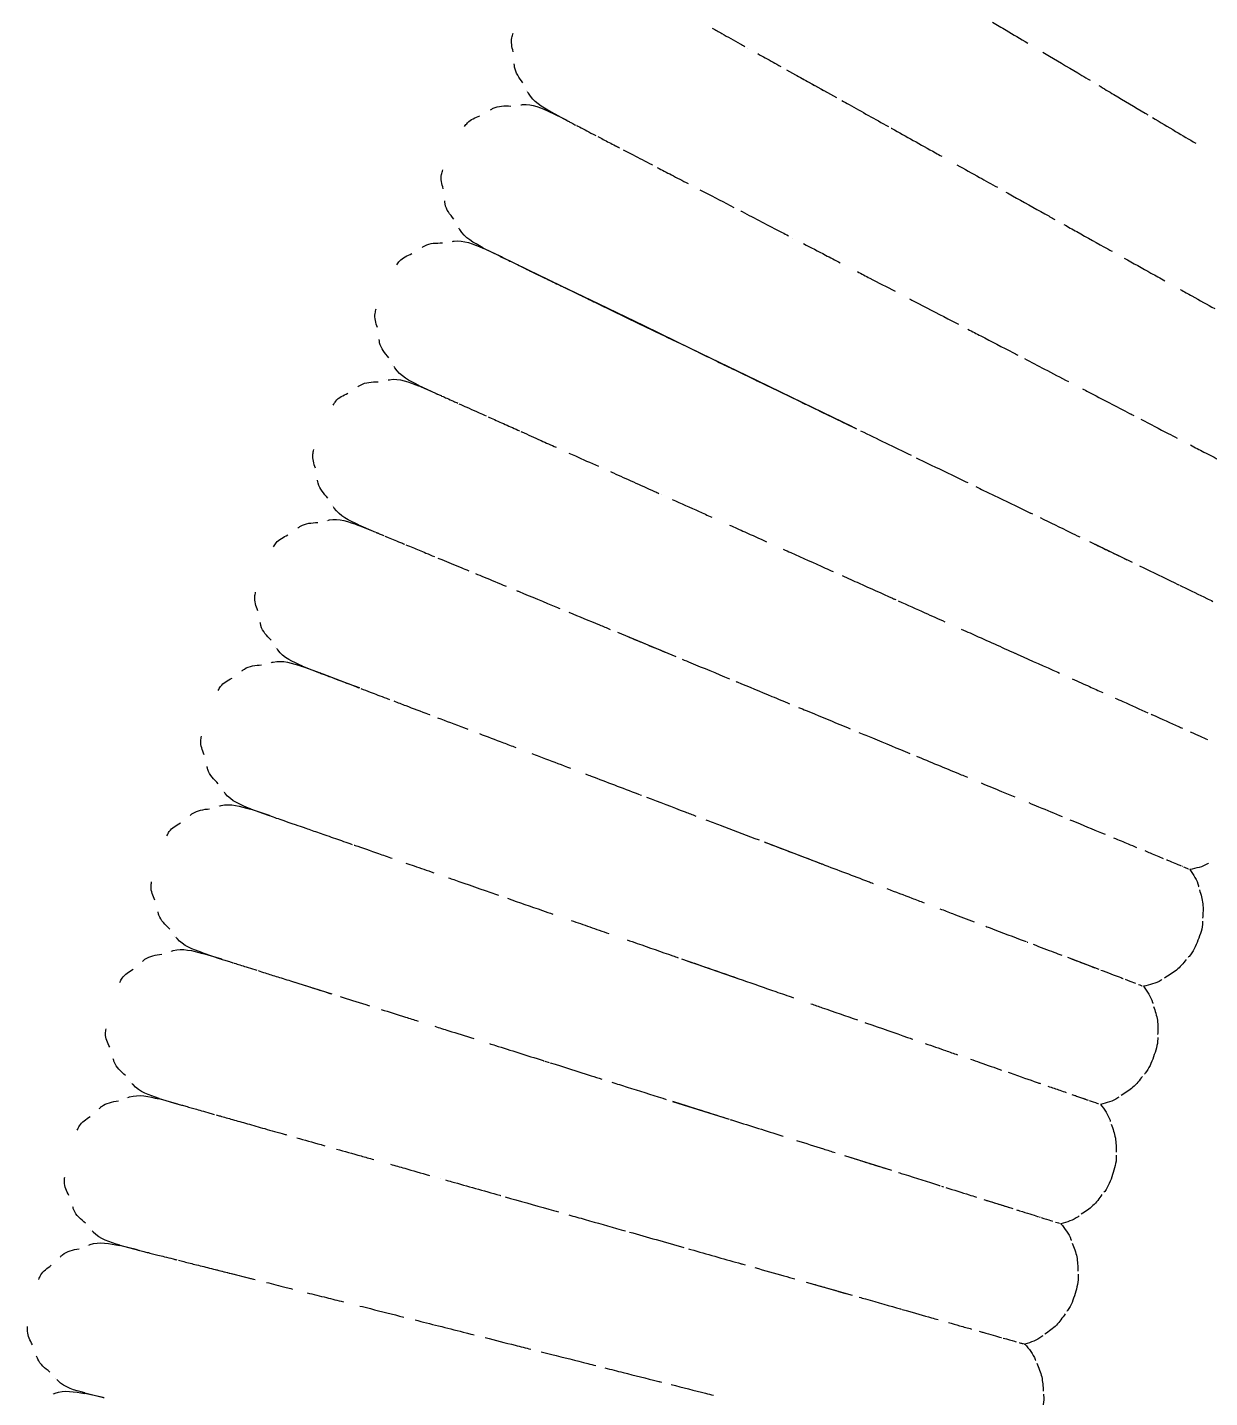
# Model space of a CAD drawing. Extents: x -360 to 379, y -342 to 365.
# Drawn here: x -51.2 to -37.14, y -122.7 to -106.4 of the extents above; entities that cross this region are included whole.
import ezdxf

# ---------------------------------------------------------------- set-up
doc = ezdxf.new("R2010")
doc.units = 0
doc.layers.get('0').update_dxf_attribs({"linetype": 'CONTINUOUS'})

msp = doc.modelspace()

# ---------------------------------------------------------------- linework, layer by layer
at = {"color": 7, "linetype": 'CONTINUOUS'}
for p, q in [((-42.631, -106.648), (-42.631, -106.649)), ((-42.17, -106.906), (-41.578, -107.236)), ((-45.262, -107.156), (-45.262, -107.156)), ((-44.781, -107.51), (-44.973, -107.414)), ((-44.97, -107.408), (-44.777, -107.512)), ((-44.832, -107.484), (-44.832, -107.484)), ((-44.831, -107.483), (-44.831, -107.483)), ((-42.097, -108.907), (-42.097, -108.907)), ((-45.585, -109.12), (-45.784, -109.028)), ((-45.781, -109.022), (-45.585, -109.12)), ((-45.781, -109.022), (-45.781, -109.022)), ((-46.851, -110.425), (-46.851, -110.425)), ((-46.926, -110.592), (-46.926, -110.592)), ((-46.349, -110.751), (-46.547, -110.665)), ((-46.544, -110.659), (-46.345, -110.753)), ((-46.402, -110.728), (-46.402, -110.728)), ((-46.401, -110.726), (-46.401, -110.726)), ((-38.075, -111.001), (-38.043, -111.017)), ((-47.573, -112.093), (-47.573, -112.093)), ((-43.653, -111.96), (-43.653, -111.96)), ((-47.643, -112.262), (-47.643, -112.262)), ((-39.294, -112.166), (-39.247, -112.189)), ((-47.063, -112.404), (-47.262, -112.324)), ((-47.26, -112.318), (-47.057, -112.405)), ((-47.116, -112.382), (-47.116, -112.382)), ((-47.115, -112.381), (-47.115, -112.381)), ((-38.568, -112.517), (-38.061, -112.763)), ((-37.5, -113.035), (-37.468, -113.05)), ((-40.895, -113.198), (-40.873, -113.208)), ((-44.183, -113.596), (-43.487, -113.885)), ((-48.247, -113.781), (-48.247, -113.781)), ((-39.48, -113.833), (-39.444, -113.849)), ((-48.312, -113.952), (-48.312, -113.952)), ((-47.723, -114.078), (-47.929, -114.003)), ((-47.927, -113.997), (-47.723, -114.078)), ((-46.404, -114.58), (-46.404, -114.58)), ((-48.871, -115.488), (-48.871, -115.488)), ((-43.91, -115.529), (-43.897, -115.534)), ((-48.931, -115.661), (-48.931, -115.661)), ((-48.321, -115.775), (-48.547, -115.701)), ((-48.545, -115.695), (-48.337, -115.77)), ((-48.397, -115.749), (-48.397, -115.749)), ((-48.397, -115.75), (-48.397, -115.75)), ((-42.439, -116.089), (-41.763, -116.346)), ((-49.445, -117.212), (-49.445, -117.212)), ((-39.308, -117.28), (-39.3, -117.283)), ((-49.5, -117.387), (-49.5, -117.387)), ((-48.888, -117.484), (-49.115, -117.416)), ((-49.113, -117.409), (-48.904, -117.479)), ((-43.42, -117.479), (-42.728, -117.72)), ((-38.832, -117.461), (-38.459, -117.603)), ((-48.057, -117.746), (-47.578, -117.897)), ((-37.928, -117.805), (-37.926, -117.806)), ((-45.044, -118.696), (-44.992, -118.712)), ((-49.969, -118.953), (-49.969, -118.953)), ((-38.778, -119.093), (-38.584, -119.16)), ((-50.019, -119.129), (-50.019, -119.129)), ((-49.408, -119.207), (-49.633, -119.146)), ((-49.632, -119.14), (-49.42, -119.203)), ((-49.481, -119.187), (-49.481, -119.187)), ((-49.48, -119.185), (-49.48, -119.185)), ((-43.526, -119.175), (-42.853, -119.387)), ((-48.107, -119.576), (-48.107, -119.576)), ((-41.482, -119.819), (-40.924, -119.995)), ((-46.285, -120.092), (-46.285, -120.092)), ((-40.33, -120.182), (-40.306, -120.19)), ((-39.826, -120.341), (-39.481, -120.45)), ((-39.167, -120.549), (-39.154, -120.553)), ((-50.442, -120.708), (-50.442, -120.708)), ((-44.137, -120.702), (-44.086, -120.716)), ((-50.487, -120.885), (-50.487, -120.885)), ((-49.887, -120.942), (-50.101, -120.891)), ((-50.099, -120.885), (-49.879, -120.944)), ((-48.98, -121.171), (-48.488, -121.295)), ((-42.717, -121.104), (-42.664, -121.119)), ((-41.937, -121.326), (-41.39, -121.481)), ((-40.797, -121.649), (-40.764, -121.658)), ((-45.937, -121.939), (-45.886, -121.952)), ((-50.864, -122.475), (-50.864, -122.475)), ((-43.685, -122.507), (-43.656, -122.515)), ((-50.903, -122.654), (-50.903, -122.654)), ((-50.297, -122.695), (-50.517, -122.649)), ((-50.516, -122.643), (-50.294, -122.695))]:
    msp.add_line(p, q, dxfattribs=at)
at = {"color": 7, "linetype": 'CONTINUOUS', "flags": 128}
for points in [[(-41.385, -111.154), (-41.977, -110.867), (-42.648, -110.542), (-43.288, -110.233), (-43.866, -109.953), (-44.399, -109.695), (-44.855, -109.474), (-45.246, -109.285), (-45.548, -109.138), (-45.562, -109.131), (-45.57, -109.128), (-45.573, -109.126), (-45.575, -109.125), (-45.576, -109.125), (-45.578, -109.124), (-45.58, -109.123), (-45.575, -109.125), (-45.445, -109.188), (-45.184, -109.315), (-44.834, -109.484), (-44.404, -109.692), (-43.93, -109.922), (-43.357, -110.199), (-42.705, -110.515), (-42.026, -110.843), (-41.339, -111.176)], [(-47.25, -114.258), (-47.37, -114.212), (-47.68, -114.094), (-47.693, -114.089), (-47.703, -114.086), (-47.709, -114.084), (-47.711, -114.083), (-47.713, -114.082), (-47.714, -114.081), (-47.716, -114.081), (-47.718, -114.08), (-47.709, -114.083), (-47.543, -114.146), (-47.25, -114.258), (-47.249, -114.258)], [(-37.467, -116.378), (-37.466, -116.379), (-37.464, -116.379)], [(-37.381, -116.414), (-37.379, -116.414), (-37.379, -116.415)], [(-38.186, -117.707), (-38.171, -117.713), (-38.167, -117.715)], [(-38.912, -120.629), (-38.91, -120.63), (-38.908, -120.631)], [(-39.347, -122.06), (-39.341, -122.062), (-39.339, -122.062)]]:
    msp.add_lwpolyline(points, dxfattribs=at)
at = {"color": 7, "linetype": 'CONTINUOUS'}
for points, knots in [([(-43.054, -106.412), (-43.016, -106.433), (-42.912, -106.492), (-42.783, -106.563), (-42.685, -106.618), (-42.667, -106.628)], [0, 0, 0, 0, 0.315709, 0.873246, 1, 1, 1, 1]), ([(-39.722, -106.339), (-39.668, -106.371), (-39.531, -106.453), (-39.389, -106.537), (-39.303, -106.589)], [0, 0, 0, 0, 0.391623, 1, 1, 1, 1]), ([(-45.422, -106.692), (-45.436, -106.635), (-45.454, -106.559), (-45.428, -106.488), (-45.421, -106.469)], [0, 0, 0, 0, 0.747575, 1, 1, 1, 1]), ([(-42.513, -106.714), (-42.454, -106.747), (-42.368, -106.795), (-42.271, -106.849), (-42.24, -106.866)], [0, 0, 0, 0, 0.688191, 1, 1, 1, 1]), ([(-39.122, -106.697), (-39.096, -106.712), (-38.943, -106.803), (-38.755, -106.916), (-38.594, -107.012), (-38.562, -107.031)], [0, 0, 0, 0, 0.138728, 0.82476, 1, 1, 1, 1]), ([(-45.306, -107.06), (-45.35, -107.001), (-45.402, -106.932), (-45.408, -106.849), (-45.409, -106.836)], [0, 0, 0, 0, 0.847683, 1, 1, 1, 1]), ([(-42.071, -106.961), (-42.014, -106.993), (-41.892, -107.061), (-41.756, -107.137), (-41.683, -107.177)], [0, 0, 0, 0, 0.464674, 1, 1, 1, 1]), ([(-44.97, -107.408), (-45.077, -107.347), (-45.19, -107.283), (-45.247, -107.173), (-45.25, -107.167)], [0, 0, 0, 0, 0.94853, 1, 1, 1, 1]), ([(-38.457, -107.093), (-38.398, -107.129), (-38.214, -107.239), (-38.019, -107.355), (-37.886, -107.435), (-37.875, -107.441)], [0, 0, 0, 0, 0.3030074, 0.9437314, 1, 1, 1, 1]), ([(-45.693, -107.382), (-45.682, -107.376), (-45.611, -107.332), (-45.524, -107.335), (-45.451, -107.337)], [0, 0, 0, 0, 0.152317, 1, 1, 1, 1]), ([(-45.33, -107.323), (-45.324, -107.322), (-45.201, -107.305), (-45.084, -107.361), (-44.973, -107.414)], [0, 0, 0, 0, 0.051116, 1, 1, 1, 1]), ([(-41.515, -107.271), (-41.486, -107.287), (-41.31, -107.386), (-41.119, -107.492), (-40.959, -107.581)], [0, 0, 0, 0, 0.164164, 1, 1, 1, 1]), ([(-46, -107.582), (-45.989, -107.566), (-45.945, -107.504), (-45.873, -107.475), (-45.818, -107.453)], [0, 0, 0, 0, 0.252425, 1, 1, 1, 1]), ([(-44.771, -107.515), (-44.772, -107.515), (-44.772, -107.514), (-44.77, -107.516), (-44.758, -107.522), (-44.727, -107.538), (-44.691, -107.557), (-44.674, -107.565)], [0, 0, 0, 0, 0.0252459, 0.0711677, 0.1559425, 0.617682, 1, 1, 1, 1]), ([(-37.821, -107.473), (-37.728, -107.529), (-37.553, -107.633), (-37.385, -107.733), (-37.306, -107.78)], [0, 0, 0, 0, 0.5308249, 1, 1, 1, 1]), ([(-44.664, -107.571), (-44.66, -107.573), (-44.634, -107.587), (-44.569, -107.62), (-44.497, -107.658), (-44.45, -107.682), (-44.439, -107.688)], [0, 0, 0, 0, 0.054561, 0.474445, 0.879672, 1, 1, 1, 1]), ([(-44.415, -107.701), (-44.394, -107.711), (-44.329, -107.745), (-44.244, -107.79), (-44.173, -107.826), (-44.157, -107.834)], [0, 0, 0, 0, 0.269988, 0.841958, 1, 1, 1, 1]), ([(-40.925, -107.6), (-40.924, -107.601), (-40.755, -107.695), (-40.553, -107.808), (-40.35, -107.921), (-40.326, -107.935)], [0, 0, 0, 0, 0.009477, 0.878266, 1, 1, 1, 1]), ([(-44.113, -107.858), (-44.082, -107.873), (-43.986, -107.923), (-43.869, -107.984), (-43.776, -108.033), (-43.764, -108.039)], [0, 0, 0, 0, 0.285263, 0.904897, 1, 1, 1, 1]), ([(-40.145, -108.036), (-40.055, -108.086), (-39.896, -108.175), (-39.735, -108.265), (-39.664, -108.304)], [0, 0, 0, 0, 0.560725, 1, 1, 1, 1]), ([(-46.254, -108.32), (-46.269, -108.264), (-46.289, -108.188), (-46.265, -108.116), (-46.259, -108.097)], [0, 0, 0, 0, 0.7475749, 1, 1, 1, 1]), ([(-43.708, -108.069), (-43.653, -108.097), (-43.539, -108.156), (-43.408, -108.224), (-43.341, -108.259)], [0, 0, 0, 0, 0.484639, 1, 1, 1, 1]), ([(-43.201, -108.332), (-43.181, -108.343), (-43.057, -108.407), (-42.916, -108.481), (-42.798, -108.542)], [0, 0, 0, 0, 0.162121, 1, 1, 1, 1]), ([(-39.563, -108.36), (-39.537, -108.375), (-39.382, -108.461), (-39.187, -108.571), (-39.019, -108.664), (-38.98, -108.686)], [0, 0, 0, 0, 0.134103, 0.794809, 1, 1, 1, 1]), ([(-46.127, -108.684), (-46.173, -108.627), (-46.227, -108.559), (-46.235, -108.476), (-46.236, -108.463)], [0, 0, 0, 0, 0.847683, 1, 1, 1, 1]), ([(-42.714, -108.586), (-42.71, -108.588), (-42.557, -108.668), (-42.366, -108.767), (-42.174, -108.867), (-42.149, -108.88)], [0, 0, 0, 0, 0.027152, 0.874611, 1, 1, 1, 1]), ([(-45.781, -109.022), (-45.89, -108.964), (-46.004, -108.903), (-46.064, -108.795), (-46.067, -108.79)], [0, 0, 0, 0, 0.948884, 1, 1, 1, 1]), ([(-38.874, -108.745), (-38.823, -108.774), (-38.646, -108.872), (-38.454, -108.98), (-38.317, -109.056), (-38.3, -109.065)], [0, 0, 0, 0, 0.265327, 0.909374, 1, 1, 1, 1]), ([(-46.504, -109.018), (-46.494, -109.011), (-46.423, -108.965), (-46.337, -108.966), (-46.263, -108.966)], [0, 0, 0, 0, 0.152317, 1, 1, 1, 1]), ([(-46.143, -108.947), (-46.137, -108.946), (-46.015, -108.926), (-45.896, -108.978), (-45.784, -109.028)], [0, 0, 0, 0, 0.051116, 1, 1, 1, 1]), ([(-41.97, -108.973), (-41.884, -109.018), (-41.742, -109.092), (-41.592, -109.17), (-41.533, -109.2)], [0, 0, 0, 0, 0.609706, 1, 1, 1, 1]), ([(-46.806, -109.226), (-46.795, -109.21), (-46.753, -109.147), (-46.681, -109.116), (-46.627, -109.092)], [0, 0, 0, 0, 0.252425, 1, 1, 1, 1]), ([(-45.579, -109.123), (-45.579, -109.123), (-45.578, -109.124), (-45.565, -109.13), (-45.527, -109.148), (-45.484, -109.169), (-45.452, -109.185), (-45.448, -109.187)], [0, 0, 0, 0, 0.034599, 0.104905, 0.488321, 0.937269, 1, 1, 1, 1]), ([(-38.157, -109.145), (-38.049, -109.205), (-37.883, -109.298), (-37.727, -109.385), (-37.672, -109.416)], [0, 0, 0, 0, 0.6488588, 1, 1, 1, 1]), ([(-45.437, -109.192), (-45.416, -109.202), (-45.367, -109.226), (-45.286, -109.265), (-45.221, -109.297), (-45.194, -109.31)], [0, 0, 0, 0, 0.30762, 0.708951, 1, 1, 1, 1]), ([(-45.175, -109.319), (-45.168, -109.323), (-45.116, -109.348), (-45.008, -109.4), (-44.899, -109.453), (-44.846, -109.478)], [0, 0, 0, 0, 0.078544, 0.556167, 1, 1, 1, 1]), ([(-41.328, -109.307), (-41.279, -109.333), (-41.132, -109.409), (-40.981, -109.488), (-40.88, -109.54)], [0, 0, 0, 0, 0.333846, 1, 1, 1, 1]), ([(-44.828, -109.487), (-44.825, -109.489), (-44.753, -109.523), (-44.627, -109.584), (-44.494, -109.649), (-44.444, -109.673)], [0, 0, 0, 0, 0.033644, 0.633346, 1, 1, 1, 1]), ([(-40.71, -109.629), (-40.69, -109.64), (-40.539, -109.718), (-40.342, -109.82), (-40.168, -109.911), (-40.125, -109.933)], [0, 0, 0, 0, 0.10442, 0.781492, 1, 1, 1, 1]), ([(-37.489, -109.518), (-37.443, -109.544), (-37.3, -109.624), (-37.168, -109.697), (-37.08, -109.747)], [0, 0, 0, 0, 0.324839, 1, 1, 1, 1]), ([(-47.037, -109.972), (-47.054, -109.915), (-47.077, -109.84), (-47.055, -109.767), (-47.05, -109.749)], [0, 0, 0, 0, 0.747575, 1, 1, 1, 1]), ([(-44.376, -109.706), (-44.36, -109.714), (-44.233, -109.775), (-44.086, -109.846), (-43.958, -109.908)], [0, 0, 0, 0, 0.12682, 1, 1, 1, 1]), ([(-43.927, -109.923), (-43.926, -109.924), (-43.788, -109.99), (-43.613, -110.075), (-43.43, -110.164), (-43.406, -110.175)], [0, 0, 0, 0, 0.007639, 0.872516, 1, 1, 1, 1]), ([(-40.014, -109.991), (-39.963, -110.018), (-39.783, -110.111), (-39.585, -110.215), (-39.44, -110.29), (-39.42, -110.3)], [0, 0, 0, 0, 0.254751, 0.901959, 1, 1, 1, 1]), ([(-46.9, -110.332), (-46.948, -110.276), (-47.004, -110.209), (-47.014, -110.127), (-47.016, -110.114)], [0, 0, 0, 0, 0.847683, 1, 1, 1, 1]), ([(-43.243, -110.254), (-43.161, -110.294), (-43.022, -110.361), (-42.873, -110.434), (-42.812, -110.463)], [0, 0, 0, 0, 0.592666, 1, 1, 1, 1]), ([(-46.544, -110.659), (-46.655, -110.605), (-46.771, -110.547), (-46.834, -110.441), (-46.837, -110.435)], [0, 0, 0, 0, 0.9485297, 1, 1, 1, 1]), ([(-39.343, -110.341), (-39.263, -110.382), (-39.084, -110.475), (-38.912, -110.565), (-38.818, -110.614)], [0, 0, 0, 0, 0.448384, 1, 1, 1, 1]), ([(-47.268, -110.676), (-47.257, -110.669), (-47.188, -110.621), (-47.102, -110.619), (-47.028, -110.617)], [0, 0, 0, 0, 0.152317, 1, 1, 1, 1]), ([(-46.909, -110.595), (-46.903, -110.594), (-46.782, -110.57), (-46.661, -110.619), (-46.547, -110.665)], [0, 0, 0, 0, 0.05147, 1, 1, 1, 1]), ([(-42.608, -110.562), (-42.562, -110.584), (-42.413, -110.656), (-42.256, -110.732), (-42.146, -110.785)], [0, 0, 0, 0, 0.307054, 1, 1, 1, 1]), ([(-47.563, -110.893), (-47.553, -110.877), (-47.513, -110.812), (-47.442, -110.779), (-47.389, -110.754)], [0, 0, 0, 0, 0.252425, 1, 1, 1, 1]), ([(-46.34, -110.755), (-46.34, -110.755), (-46.341, -110.754), (-46.337, -110.756), (-46.333, -110.758), (-46.327, -110.761), (-46.311, -110.768), (-46.295, -110.775), (-46.277, -110.783), (-46.275, -110.784)], [0, 0, 0, 0, 0.033574, 0.125545, 0.235578, 0.328217, 0.436535, 0.954877, 1, 1, 1, 1]), ([(-46.269, -110.787), (-46.25, -110.795), (-46.209, -110.813), (-46.145, -110.842), (-46.097, -110.863), (-46.08, -110.871)], [0, 0, 0, 0, 0.359802, 0.757849, 1, 1, 1, 1]), ([(-38.652, -110.7), (-38.629, -110.712), (-38.435, -110.813), (-38.237, -110.916), (-38.073, -111.002), (-38.064, -111.006)], [0, 0, 0, 0, 0.110219, 0.950274, 1, 1, 1, 1]), ([(-46.066, -110.877), (-46.059, -110.881), (-46.022, -110.897), (-45.943, -110.933), (-45.843, -110.977), (-45.771, -111.01), (-45.742, -111.023)], [0, 0, 0, 0, 0.081579, 0.407993, 0.767236, 1, 1, 1, 1]), ([(-41.986, -110.863), (-41.969, -110.871), (-41.776, -110.964), (-41.565, -111.067), (-41.371, -111.161), (-41.359, -111.166)], [0, 0, 0, 0, 0.083562, 0.9418, 1, 1, 1, 1]), ([(-45.718, -111.034), (-45.707, -111.039), (-45.645, -111.067), (-45.522, -111.122), (-45.402, -111.175), (-45.345, -111.201)], [0, 0, 0, 0, 0.102009, 0.565276, 1, 1, 1, 1]), ([(-37.96, -111.06), (-37.848, -111.119), (-37.697, -111.198), (-37.562, -111.268), (-37.527, -111.286)], [0, 0, 0, 0, 0.745933, 1, 1, 1, 1]), ([(-45.329, -111.208), (-45.326, -111.21), (-45.252, -111.243), (-45.116, -111.304), (-44.971, -111.369), (-44.91, -111.396)], [0, 0, 0, 0, 0.028093, 0.59164, 1, 1, 1, 1]), ([(-41.291, -111.199), (-41.192, -111.247), (-40.991, -111.345), (-40.79, -111.442), (-40.688, -111.491)], [0, 0, 0, 0, 0.492671, 1, 1, 1, 1]), ([(-47.773, -111.645), (-47.791, -111.589), (-47.816, -111.515), (-47.796, -111.441), (-47.791, -111.423)], [0, 0, 0, 0, 0.747575, 1, 1, 1, 1]), ([(-44.76, -111.464), (-44.734, -111.475), (-44.626, -111.524), (-44.502, -111.58), (-44.407, -111.622)], [0, 0, 0, 0, 0.234222, 1, 1, 1, 1]), ([(-37.369, -111.368), (-37.314, -111.397), (-37.188, -111.462), (-37.079, -111.519), (-37.017, -111.552)], [0, 0, 0, 0, 0.433636, 1, 1, 1, 1]), ([(-40.628, -111.52), (-40.618, -111.525), (-40.476, -111.594), (-40.271, -111.693), (-40.08, -111.786), (-40.016, -111.816)], [0, 0, 0, 0, 0.0509627, 0.6851871, 1, 1, 1, 1]), ([(-47.625, -112.001), (-47.674, -111.946), (-47.732, -111.882), (-47.745, -111.799), (-47.747, -111.787)], [0, 0, 0, 0, 0.847683, 1, 1, 1, 1]), ([(-44.266, -111.685), (-44.254, -111.69), (-44.09, -111.764), (-43.896, -111.851), (-43.706, -111.937), (-43.689, -111.944)], [0, 0, 0, 0, 0.0665526, 0.9169761, 1, 1, 1, 1]), ([(-39.92, -111.863), (-39.89, -111.878), (-39.678, -111.98), (-39.459, -112.086), (-39.28, -112.173), (-39.27, -112.178)], [0, 0, 0, 0, 0.1388256, 0.9508038, 1, 1, 1, 1]), ([(-47.26, -112.318), (-47.372, -112.267), (-47.49, -112.213), (-47.556, -112.108), (-47.559, -112.103)], [0, 0, 0, 0, 0.9485297, 1, 1, 1, 1]), ([(-43.53, -112.015), (-43.425, -112.063), (-43.272, -112.131), (-43.111, -112.204), (-43.061, -112.226)], [0, 0, 0, 0, 0.692637, 1, 1, 1, 1]), ([(-47.627, -112.265), (-47.62, -112.263), (-47.5, -112.236), (-47.378, -112.281), (-47.262, -112.324)], [0, 0, 0, 0, 0.05147, 1, 1, 1, 1]), ([(-39.157, -112.232), (-39.036, -112.291), (-38.872, -112.37), (-38.723, -112.443), (-38.684, -112.462)], [0, 0, 0, 0, 0.741991, 1, 1, 1, 1]), ([(-48.271, -112.581), (-48.262, -112.565), (-48.223, -112.499), (-48.153, -112.464), (-48.101, -112.437)], [0, 0, 0, 0, 0.252425, 1, 1, 1, 1]), ([(-47.982, -112.356), (-47.972, -112.348), (-47.905, -112.299), (-47.818, -112.294), (-47.745, -112.29)], [0, 0, 0, 0, 0.152317, 1, 1, 1, 1]), ([(-47.051, -112.408), (-47.051, -112.408), (-47.05, -112.409), (-47.043, -112.412), (-47.034, -112.415), (-47.016, -112.423), (-46.993, -112.432), (-46.968, -112.443), (-46.961, -112.445)], [0, 0, 0, 0, 0.041354, 0.171624, 0.273766, 0.392145, 0.835805, 1, 1, 1, 1]), ([(-42.849, -112.321), (-42.788, -112.348), (-42.644, -112.413), (-42.494, -112.48), (-42.408, -112.519)], [0, 0, 0, 0, 0.419409, 1, 1, 1, 1]), ([(-46.947, -112.451), (-46.934, -112.457), (-46.9, -112.471), (-46.829, -112.5), (-46.765, -112.527), (-46.723, -112.544), (-46.715, -112.547)], [0, 0, 0, 0, 0.20205, 0.556467, 0.917465, 1, 1, 1, 1]), ([(-46.697, -112.555), (-46.67, -112.566), (-46.597, -112.596), (-46.484, -112.643), (-46.392, -112.681), (-46.357, -112.696)], [0, 0, 0, 0, 0.272735, 0.729926, 1, 1, 1, 1]), ([(-38.508, -112.547), (-38.449, -112.575), (-38.313, -112.641), (-38.192, -112.7), (-38.124, -112.733)], [0, 0, 0, 0, 0.4348166, 1, 1, 1, 1]), ([(-46.316, -112.713), (-46.3, -112.719), (-46.216, -112.754), (-46.095, -112.804), (-45.98, -112.852), (-45.95, -112.864)], [0, 0, 0, 0, 0.142379, 0.774676, 1, 1, 1, 1]), ([(-42.21, -112.608), (-42.18, -112.621), (-42.014, -112.696), (-41.815, -112.785), (-41.648, -112.86), (-41.617, -112.874)], [0, 0, 0, 0, 0.154903, 0.843328, 1, 1, 1, 1]), ([(-45.87, -112.897), (-45.836, -112.911), (-45.724, -112.958), (-45.595, -113.011), (-45.506, -113.048)], [0, 0, 0, 0, 0.303812, 1, 1, 1, 1]), ([(-41.51, -112.922), (-41.442, -112.952), (-41.242, -113.042), (-41.033, -113.136), (-40.894, -113.198), (-40.886, -113.202)], [0, 0, 0, 0, 0.324479, 0.960232, 1, 1, 1, 1]), ([(-37.975, -112.805), (-37.952, -112.816), (-37.786, -112.896), (-37.629, -112.972), (-37.511, -113.029), (-37.508, -113.031)], [0, 0, 0, 0, 0.140293, 0.978209, 1, 1, 1, 1]), ([(-37.468, -113.05), (-37.366, -113.1), (-37.233, -113.164), (-37.125, -113.216), (-37.102, -113.228)], [0, 0, 0, 0, 0.777195, 1, 1, 1, 1]), ([(-48.459, -113.339), (-48.479, -113.284), (-48.506, -113.21), (-48.489, -113.136), (-48.484, -113.117)], [0, 0, 0, 0, 0.747575, 1, 1, 1, 1]), ([(-45.384, -113.098), (-45.373, -113.103), (-45.223, -113.165), (-45.048, -113.238), (-44.875, -113.31), (-44.866, -113.313)], [0, 0, 0, 0, 0.069341, 0.951174, 1, 1, 1, 1]), ([(-40.842, -113.222), (-40.735, -113.27), (-40.547, -113.354), (-40.366, -113.435), (-40.287, -113.471)], [0, 0, 0, 0, 0.563492, 1, 1, 1, 1]), ([(-44.758, -113.358), (-44.64, -113.407), (-44.482, -113.472), (-44.311, -113.543), (-44.267, -113.561)], [0, 0, 0, 0, 0.747091, 1, 1, 1, 1]), ([(-48.301, -113.691), (-48.352, -113.637), (-48.412, -113.575), (-48.427, -113.492), (-48.429, -113.48)], [0, 0, 0, 0, 0.847683, 1, 1, 1, 1]), ([(-40.093, -113.558), (-40.058, -113.573), (-39.846, -113.669), (-39.481, -113.833), (-39.125, -113.992), (-38.953, -114.069), (-38.927, -114.081)], [0, 0, 0, 0, 0.0830874, 0.5068095, 0.9262461, 1, 1, 1, 1]), ([(-44.06, -113.647), (-43.994, -113.674), (-43.849, -113.734), (-43.696, -113.798), (-43.614, -113.832)], [0, 0, 0, 0, 0.458185, 1, 1, 1, 1]), ([(-47.927, -113.997), (-48.04, -113.949), (-48.16, -113.898), (-48.229, -113.796), (-48.233, -113.79)], [0, 0, 0, 0, 0.94853, 1, 1, 1, 1]), ([(-48.648, -114.056), (-48.638, -114.048), (-48.572, -113.996), (-48.486, -113.989), (-48.413, -113.983)], [0, 0, 0, 0, 0.152317, 1, 1, 1, 1]), ([(-48.295, -113.954), (-48.289, -113.953), (-48.169, -113.922), (-48.046, -113.964), (-47.929, -114.003)], [0, 0, 0, 0, 0.0514703, 1, 1, 1, 1]), ([(-43.412, -113.916), (-43.378, -113.93), (-43.194, -114.006), (-43.005, -114.084), (-42.85, -114.148)], [0, 0, 0, 0, 0.183323, 1, 1, 1, 1]), ([(-48.93, -114.29), (-48.921, -114.273), (-48.885, -114.206), (-48.816, -114.169), (-48.764, -114.141)], [0, 0, 0, 0, 0.252425, 1, 1, 1, 1]), ([(-47.717, -114.08), (-47.717, -114.08), (-47.716, -114.081), (-47.708, -114.084), (-47.7, -114.087), (-47.682, -114.094), (-47.643, -114.109), (-47.595, -114.127), (-47.557, -114.141), (-47.548, -114.145)], [0, 0, 0, 0, 0.066924, 0.138973, 0.196521, 0.263073, 0.526374, 0.887588, 1, 1, 1, 1]), ([(-47.535, -114.15), (-47.522, -114.155), (-47.482, -114.17), (-47.397, -114.202), (-47.318, -114.232), (-47.264, -114.253), (-47.257, -114.256)], [0, 0, 0, 0, 0.170844, 0.515131, 0.935654, 1, 1, 1, 1]), ([(-42.772, -114.181), (-42.767, -114.183), (-42.626, -114.241), (-42.412, -114.33), (-42.205, -114.416), (-42.135, -114.445)], [0, 0, 0, 0, 0.023041, 0.670617, 1, 1, 1, 1]), ([(-38.773, -114.15), (-38.703, -114.181), (-38.574, -114.239), (-38.461, -114.29), (-38.41, -114.313)], [0, 0, 0, 0, 0.541563, 1, 1, 1, 1]), ([(-47.233, -114.265), (-47.196, -114.278), (-47.103, -114.314), (-46.988, -114.358), (-46.904, -114.39), (-46.891, -114.395)], [0, 0, 0, 0, 0.353112, 0.900363, 1, 1, 1, 1]), ([(-38.265, -114.378), (-38.234, -114.392), (-38.091, -114.456), (-37.971, -114.51), (-37.876, -114.553)], [0, 0, 0, 0, 0.214791, 1, 1, 1, 1]), ([(-46.842, -114.413), (-46.795, -114.431), (-46.664, -114.481), (-46.519, -114.536), (-46.415, -114.576), (-46.411, -114.577)], [0, 0, 0, 0, 0.3561492, 0.9781632, 1, 1, 1, 1]), ([(-42.028, -114.489), (-41.998, -114.501), (-41.833, -114.569), (-41.628, -114.655), (-41.456, -114.726), (-41.415, -114.743)], [0, 0, 0, 0, 0.147061, 0.798008, 1, 1, 1, 1]), ([(-46.32, -114.612), (-46.218, -114.651), (-46.104, -114.694), (-45.974, -114.744), (-45.96, -114.749)], [0, 0, 0, 0, 0.8917879, 1, 1, 1, 1]), ([(-37.835, -114.571), (-37.832, -114.573), (-37.708, -114.628), (-37.581, -114.685), (-37.479, -114.731), (-37.462, -114.738)], [0, 0, 0, 0, 0.021189, 0.843927, 1, 1, 1, 1]), ([(-49.096, -115.052), (-49.118, -114.998), (-49.147, -114.925), (-49.131, -114.85), (-49.128, -114.832)], [0, 0, 0, 0, 0.747575, 1, 1, 1, 1]), ([(-45.824, -114.801), (-45.731, -114.836), (-45.593, -114.889), (-45.44, -114.947), (-45.39, -114.966)], [0, 0, 0, 0, 0.672905, 1, 1, 1, 1]), ([(-41.311, -114.786), (-41.257, -114.808), (-41.05, -114.894), (-40.851, -114.976), (-40.705, -115.037)], [0, 0, 0, 0, 0.263437, 1, 1, 1, 1]), ([(-37.371, -114.779), (-37.329, -114.798), (-37.249, -114.834), (-37.193, -114.859), (-37.167, -114.871)], [0, 0, 0, 0, 0.526217, 1, 1, 1, 1]), ([(-45.199, -115.039), (-45.145, -115.059), (-44.999, -115.115), (-44.84, -115.175), (-44.74, -115.213)], [0, 0, 0, 0, 0.3666398, 1, 1, 1, 1]), ([(-48.928, -115.399), (-48.98, -115.348), (-49.042, -115.286), (-49.059, -115.205), (-49.062, -115.192)], [0, 0, 0, 0, 0.847683, 1, 1, 1, 1]), ([(-40.625, -115.07), (-40.619, -115.072), (-40.435, -115.149), (-40.231, -115.233), (-40.045, -115.31), (-40.021, -115.32)], [0, 0, 0, 0, 0.028132, 0.871786, 1, 1, 1, 1]), ([(-44.561, -115.281), (-44.538, -115.29), (-44.337, -115.366), (-44.121, -115.449), (-43.927, -115.523), (-43.921, -115.525)], [0, 0, 0, 0, 0.1095326, 0.9757631, 1, 1, 1, 1]), ([(-48.545, -115.695), (-48.66, -115.65), (-48.781, -115.603), (-48.853, -115.502), (-48.857, -115.497)], [0, 0, 0, 0, 0.94853, 1, 1, 1, 1]), ([(-39.858, -115.388), (-39.775, -115.422), (-39.635, -115.48), (-39.509, -115.532), (-39.457, -115.554)], [0, 0, 0, 0, 0.588481, 1, 1, 1, 1]), ([(-49.264, -115.774), (-49.254, -115.766), (-49.19, -115.713), (-49.104, -115.703), (-49.031, -115.695)], [0, 0, 0, 0, 0.152317, 1, 1, 1, 1]), ([(-48.914, -115.662), (-48.908, -115.661), (-48.789, -115.627), (-48.665, -115.665), (-48.547, -115.701)], [0, 0, 0, 0, 0.05147, 1, 1, 1, 1]), ([(-43.838, -115.556), (-43.685, -115.615), (-43.49, -115.689), (-43.292, -115.764), (-43.249, -115.781)], [0, 0, 0, 0, 0.7838472, 1, 1, 1, 1]), ([(-39.291, -115.622), (-39.252, -115.639), (-39.108, -115.698), (-38.983, -115.75), (-38.892, -115.788)], [0, 0, 0, 0, 0.27411, 1, 1, 1, 1]), ([(-49.539, -116.016), (-49.531, -115.999), (-49.496, -115.931), (-49.428, -115.892), (-49.378, -115.863)], [0, 0, 0, 0, 0.252425, 1, 1, 1, 1]), ([(-48.33, -115.773), (-48.326, -115.774), (-48.319, -115.777), (-48.299, -115.784), (-48.261, -115.797), (-48.212, -115.814), (-48.154, -115.834), (-48.11, -115.849), (-48.065, -115.865), (-47.993, -115.89), (-47.885, -115.927), (-47.727, -115.982), (-47.545, -116.046), (-47.405, -116.094), (-47.337, -116.118)], [0, 0, 0, 0, 0.034134, 0.077324, 0.115753, 0.234195, 0.293015, 0.339775, 0.390418, 0.444957, 0.568567, 0.706453, 0.858738, 1, 1, 1, 1]), ([(-43.129, -115.826), (-43.073, -115.848), (-42.879, -115.921), (-42.667, -116.002), (-42.514, -116.06), (-42.498, -116.066)], [0, 0, 0, 0, 0.2688605, 0.9223024, 1, 1, 1, 1]), ([(-38.802, -115.825), (-38.794, -115.828), (-38.654, -115.886), (-38.512, -115.945), (-38.397, -115.993), (-38.382, -115.999)], [0, 0, 0, 0, 0.054107, 0.882512, 1, 1, 1, 1]), ([(-47.314, -116.126), (-47.31, -116.127), (-47.221, -116.158), (-47.073, -116.21), (-46.915, -116.265), (-46.86, -116.284)], [0, 0, 0, 0, 0.031397, 0.665725, 1, 1, 1, 1]), ([(-42.42, -116.096), (-42.327, -116.131), (-42.111, -116.214), (-41.899, -116.294), (-41.779, -116.34)], [0, 0, 0, 0, 0.429517, 1, 1, 1, 1]), ([(-38.283, -116.04), (-38.222, -116.065), (-38.119, -116.108), (-38.041, -116.14), (-38.008, -116.154)], [0, 0, 0, 0, 0.5873737, 1, 1, 1, 1]), ([(-46.699, -116.34), (-46.666, -116.351), (-46.563, -116.387), (-46.445, -116.428), (-46.365, -116.456)], [0, 0, 0, 0, 0.321033, 1, 1, 1, 1]), ([(-41.758, -116.348), (-41.755, -116.349), (-41.564, -116.422), (-41.356, -116.501), (-41.162, -116.575), (-41.142, -116.582)], [0, 0, 0, 0, 0.0143987, 0.9015892, 1, 1, 1, 1]), ([(-37.912, -116.193), (-37.89, -116.203), (-37.801, -116.24), (-37.739, -116.266), (-37.692, -116.285)], [0, 0, 0, 0, 0.2481966, 1, 1, 1, 1]), ([(-37.651, -116.302), (-37.648, -116.303), (-37.576, -116.333), (-37.517, -116.357), (-37.484, -116.371), (-37.48, -116.373)], [0, 0, 0, 0, 0.042145, 0.880627, 1, 1, 1, 1]), ([(-37.152, -116.343), (-37.156, -116.346), (-37.222, -116.387), (-37.3, -116.402), (-37.374, -116.417)], [0, 0, 0, 0, 0.058424, 1, 1, 1, 1]), ([(-46.192, -116.516), (-46.171, -116.523), (-45.993, -116.585), (-45.792, -116.655), (-45.605, -116.72), (-45.597, -116.723)], [0, 0, 0, 0, 0.112228, 0.961192, 1, 1, 1, 1]), ([(-37.451, -116.385), (-37.432, -116.392), (-37.4, -116.406), (-37.395, -116.408), (-37.392, -116.409)], [0, 0, 0, 0, 0.590787, 1, 1, 1, 1]), ([(-37.374, -116.417), (-37.332, -116.479), (-37.288, -116.545), (-37.27, -116.621), (-37.269, -116.625)], [0, 0, 0, 0, 0.941576, 1, 1, 1, 1]), ([(-49.683, -116.783), (-49.706, -116.73), (-49.737, -116.658), (-49.724, -116.583), (-49.721, -116.564)], [0, 0, 0, 0, 0.747575, 1, 1, 1, 1]), ([(-40.977, -116.645), (-40.876, -116.683), (-40.723, -116.742), (-40.583, -116.795), (-40.535, -116.813)], [0, 0, 0, 0, 0.656019, 1, 1, 1, 1]), ([(-37.261, -116.658), (-37.244, -116.714), (-37.211, -116.824), (-37.219, -116.939), (-37.223, -116.996)], [0, 0, 0, 0, 0.50285, 1, 1, 1, 1]), ([(-45.488, -116.76), (-45.352, -116.808), (-45.176, -116.869), (-44.99, -116.934), (-44.949, -116.948)], [0, 0, 0, 0, 0.776939, 1, 1, 1, 1]), ([(-49.505, -117.125), (-49.558, -117.075), (-49.622, -117.016), (-49.642, -116.935), (-49.645, -116.922)], [0, 0, 0, 0, 0.847683, 1, 1, 1, 1]), ([(-40.348, -116.884), (-40.297, -116.904), (-40.152, -116.959), (-40.023, -117.008), (-39.94, -117.04)], [0, 0, 0, 0, 0.356555, 1, 1, 1, 1]), ([(-44.734, -117.023), (-44.66, -117.048), (-44.512, -117.1), (-44.359, -117.153), (-44.283, -117.18)], [0, 0, 0, 0, 0.499313, 1, 1, 1, 1]), ([(-39.802, -117.092), (-39.784, -117.099), (-39.619, -117.162), (-39.458, -117.223), (-39.33, -117.272), (-39.321, -117.275)], [0, 0, 0, 0, 0.0999506, 0.9393758, 1, 1, 1, 1]), ([(-37.223, -117.031), (-37.223, -117.036), (-37.223, -117.114), (-37.252, -117.189), (-37.279, -117.259)], [0, 0, 0, 0, 0.061307, 1, 1, 1, 1]), ([(-49.113, -117.409), (-49.229, -117.368), (-49.352, -117.324), (-49.427, -117.226), (-49.43, -117.221)], [0, 0, 0, 0, 0.94853, 1, 1, 1, 1]), ([(-44.068, -117.254), (-44.027, -117.268), (-43.847, -117.331), (-43.642, -117.402), (-43.48, -117.458), (-43.459, -117.466)], [0, 0, 0, 0, 0.201841, 0.893885, 1, 1, 1, 1]), ([(-39.239, -117.307), (-39.153, -117.339), (-39.029, -117.387), (-38.928, -117.425), (-38.898, -117.436)], [0, 0, 0, 0, 0.697344, 1, 1, 1, 1]), ([(-37.279, -117.259), (-37.307, -117.328), (-37.338, -117.402), (-37.391, -117.459), (-37.394, -117.462)], [0, 0, 0, 0, 0.938693, 1, 1, 1, 1]), ([(-49.83, -117.51), (-49.82, -117.501), (-49.757, -117.446), (-49.672, -117.434), (-49.599, -117.424)], [0, 0, 0, 0, 0.152317, 1, 1, 1, 1]), ([(-49.483, -117.388), (-49.477, -117.386), (-49.359, -117.349), (-49.234, -117.383), (-49.115, -117.416)], [0, 0, 0, 0, 0.051116, 1, 1, 1, 1]), ([(-48.899, -117.48), (-48.899, -117.48), (-48.897, -117.481), (-48.89, -117.483), (-48.876, -117.488), (-48.846, -117.497), (-48.804, -117.51), (-48.768, -117.522), (-48.754, -117.526)], [0, 0, 0, 0, 0.0685619, 0.1360675, 0.2203704, 0.4554132, 0.7759839, 1, 1, 1, 1]), ([(-38.778, -117.482), (-38.741, -117.496), (-38.637, -117.535), (-38.559, -117.565), (-38.508, -117.585)], [0, 0, 0, 0, 0.35235, 1, 1, 1, 1]), ([(-37.419, -117.488), (-37.455, -117.533), (-37.528, -117.622), (-37.628, -117.679), (-37.678, -117.708)], [0, 0, 0, 0, 0.49715, 1, 1, 1, 1]), ([(-50.098, -117.76), (-50.09, -117.742), (-50.057, -117.673), (-49.991, -117.632), (-49.941, -117.602)], [0, 0, 0, 0, 0.252425, 1, 1, 1, 1]), ([(-48.746, -117.528), (-48.742, -117.53), (-48.72, -117.537), (-48.67, -117.552), (-48.591, -117.577), (-48.524, -117.599), (-48.479, -117.613), (-48.471, -117.615)], [0, 0, 0, 0, 0.053036, 0.304757, 0.590369, 0.933103, 1, 1, 1, 1]), ([(-48.456, -117.62), (-48.427, -117.629), (-48.355, -117.652), (-48.219, -117.695), (-48.044, -117.75), (-47.835, -117.816), (-47.683, -117.864), (-47.592, -117.893), (-47.587, -117.894)], [0, 0, 0, 0, 0.122044, 0.313612, 0.521668, 0.746342, 0.987768, 1, 1, 1, 1]), ([(-43.364, -117.499), (-43.278, -117.529), (-43.055, -117.606), (-42.699, -117.73), (-42.357, -117.849), (-42.159, -117.918), (-42.089, -117.942)], [0, 0, 0, 0, 0.1989837, 0.5163643, 0.8296921, 1, 1, 1, 1]), ([(-38.433, -117.613), (-38.424, -117.617), (-38.326, -117.654), (-38.242, -117.686), (-38.188, -117.706), (-38.184, -117.708)], [0, 0, 0, 0, 0.087269, 0.929363, 1, 1, 1, 1]), ([(-38.145, -117.723), (-38.107, -117.737), (-38.053, -117.758), (-38.028, -117.767), (-38.02, -117.771)], [0, 0, 0, 0, 0.690822, 1, 1, 1, 1]), ([(-37.985, -117.784), (-37.974, -117.788), (-37.946, -117.799), (-37.943, -117.8), (-37.941, -117.801)], [0, 0, 0, 0, 0.390193, 1, 1, 1, 1]), ([(-37.707, -117.726), (-37.71, -117.729), (-37.775, -117.772), (-37.853, -117.79), (-37.926, -117.806)], [0, 0, 0, 0, 0.058424, 1, 1, 1, 1]), ([(-37.926, -117.806), (-37.882, -117.867), (-37.836, -117.932), (-37.816, -118.007), (-37.815, -118.012)], [0, 0, 0, 0, 0.941576, 1, 1, 1, 1]), ([(-47.48, -117.928), (-47.382, -117.959), (-47.272, -117.993), (-47.146, -118.033), (-47.131, -118.038)], [0, 0, 0, 0, 0.88667, 1, 1, 1, 1]), ([(-46.992, -118.082), (-46.897, -118.111), (-46.758, -118.156), (-46.602, -118.205), (-46.551, -118.221)], [0, 0, 0, 0, 0.673921, 1, 1, 1, 1]), ([(-41.881, -118.014), (-41.836, -118.03), (-41.644, -118.097), (-41.464, -118.159), (-41.326, -118.207)], [0, 0, 0, 0, 0.235951, 1, 1, 1, 1]), ([(-37.806, -118.045), (-37.788, -118.1), (-37.751, -118.209), (-37.756, -118.324), (-37.758, -118.381)], [0, 0, 0, 0, 0.50285, 1, 1, 1, 1]), ([(-46.355, -118.282), (-46.3, -118.3), (-46.152, -118.346), (-45.991, -118.397), (-45.89, -118.429)], [0, 0, 0, 0, 0.371345, 1, 1, 1, 1]), ([(-41.241, -118.237), (-41.234, -118.239), (-41.054, -118.302), (-40.861, -118.369), (-40.69, -118.428), (-40.669, -118.436)], [0, 0, 0, 0, 0.033052, 0.885101, 1, 1, 1, 1]), ([(-50.219, -118.531), (-50.244, -118.478), (-50.277, -118.407), (-50.266, -118.331), (-50.263, -118.312)], [0, 0, 0, 0, 0.747575, 1, 1, 1, 1]), ([(-37.757, -118.416), (-37.757, -118.421), (-37.755, -118.499), (-37.782, -118.575), (-37.807, -118.645)], [0, 0, 0, 0, 0.061307, 1, 1, 1, 1]), ([(-45.705, -118.487), (-45.681, -118.495), (-45.476, -118.56), (-45.255, -118.629), (-45.057, -118.692), (-45.053, -118.693)], [0, 0, 0, 0, 0.113045, 0.981199, 1, 1, 1, 1]), ([(-40.522, -118.487), (-40.439, -118.515), (-40.303, -118.563), (-40.184, -118.604), (-40.137, -118.62)], [0, 0, 0, 0, 0.608209, 1, 1, 1, 1]), ([(-50.031, -118.868), (-50.086, -118.819), (-50.151, -118.761), (-50.173, -118.681), (-50.177, -118.669)], [0, 0, 0, 0, 0.8476827, 1, 1, 1, 1]), ([(-44.983, -118.715), (-44.82, -118.766), (-44.617, -118.831), (-44.411, -118.896), (-44.369, -118.909)], [0, 0, 0, 0, 0.798803, 1, 1, 1, 1]), ([(-39.985, -118.673), (-39.947, -118.686), (-39.811, -118.734), (-39.697, -118.773), (-39.615, -118.802)], [0, 0, 0, 0, 0.279495, 1, 1, 1, 1]), ([(-37.807, -118.645), (-37.833, -118.715), (-37.861, -118.79), (-37.913, -118.848), (-37.916, -118.852)], [0, 0, 0, 0, 0.938693, 1, 1, 1, 1]), ([(-49.632, -119.14), (-49.749, -119.102), (-49.872, -119.062), (-49.95, -118.966), (-49.954, -118.961)], [0, 0, 0, 0, 0.94853, 1, 1, 1, 1]), ([(-44.247, -118.947), (-44.187, -118.966), (-43.986, -119.03), (-43.769, -119.098), (-43.615, -119.146), (-43.601, -119.151)], [0, 0, 0, 0, 0.2802999, 0.9335859, 1, 1, 1, 1]), ([(-39.537, -118.829), (-39.529, -118.832), (-39.397, -118.878), (-39.266, -118.923), (-39.163, -118.959), (-39.15, -118.964)], [0, 0, 0, 0, 0.0515424, 0.8761535, 1, 1, 1, 1]), ([(-37.939, -118.879), (-37.974, -118.924), (-38.045, -119.015), (-38.143, -119.075), (-38.192, -119.106)], [0, 0, 0, 0, 0.49715, 1, 1, 1, 1]), ([(-50.002, -119.129), (-49.996, -119.127), (-49.879, -119.086), (-49.753, -119.117), (-49.633, -119.146)], [0, 0, 0, 0, 0.0514703, 1, 1, 1, 1]), ([(-39.062, -118.994), (-39.012, -119.011), (-38.928, -119.041), (-38.869, -119.061), (-38.844, -119.07)], [0, 0, 0, 0, 0.586131, 1, 1, 1, 1]), ([(-38.765, -119.097), (-38.746, -119.104), (-38.674, -119.129), (-38.631, -119.144), (-38.599, -119.155)], [0, 0, 0, 0, 0.261347, 1, 1, 1, 1]), ([(-50.345, -119.261), (-50.335, -119.252), (-50.274, -119.196), (-50.189, -119.181), (-50.116, -119.168)], [0, 0, 0, 0, 0.152317, 1, 1, 1, 1]), ([(-49.413, -119.205), (-49.413, -119.205), (-49.413, -119.205), (-49.41, -119.206), (-49.401, -119.209), (-49.375, -119.216), (-49.329, -119.229), (-49.27, -119.246), (-49.203, -119.265), (-49.124, -119.287), (-49.048, -119.309), (-48.992, -119.325), (-48.974, -119.33)], [0, 0, 0, 0, 0.0149544, 0.029679, 0.0466855, 0.1494065, 0.2985042, 0.4496905, 0.5820665, 0.7333937, 0.9120103, 1, 1, 1, 1]), ([(-43.528, -119.174), (-43.428, -119.205), (-43.21, -119.274), (-42.996, -119.341), (-42.88, -119.378)], [0, 0, 0, 0, 0.457591, 1, 1, 1, 1]), ([(-38.568, -119.166), (-38.565, -119.167), (-38.511, -119.186), (-38.475, -119.198), (-38.465, -119.202), (-38.463, -119.202)], [0, 0, 0, 0, 0.04754, 0.884158, 1, 1, 1, 1]), ([(-38.22, -119.125), (-38.224, -119.128), (-38.288, -119.173), (-38.365, -119.193), (-38.437, -119.211)], [0, 0, 0, 0, 0.058424, 1, 1, 1, 1]), ([(-38.437, -119.211), (-38.392, -119.271), (-38.344, -119.334), (-38.322, -119.409), (-38.321, -119.413)], [0, 0, 0, 0, 0.941576, 1, 1, 1, 1]), ([(-50.606, -119.519), (-50.598, -119.501), (-50.567, -119.431), (-50.502, -119.388), (-50.453, -119.356)], [0, 0, 0, 0, 0.252425, 1, 1, 1, 1]), ([(-48.952, -119.336), (-48.937, -119.34), (-48.877, -119.357), (-48.755, -119.392), (-48.581, -119.441), (-48.371, -119.501), (-48.217, -119.544), (-48.124, -119.571), (-48.118, -119.573)], [0, 0, 0, 0, 0.06892, 0.270436, 0.490126, 0.728134, 0.984609, 1, 1, 1, 1]), ([(-42.843, -119.39), (-42.838, -119.392), (-42.64, -119.454), (-42.426, -119.521), (-42.23, -119.583), (-42.213, -119.588)], [0, 0, 0, 0, 0.0267503, 0.9145772, 1, 1, 1, 1]), ([(-38.311, -119.446), (-38.291, -119.501), (-38.251, -119.609), (-38.252, -119.724), (-38.253, -119.781)], [0, 0, 0, 0, 0.5028497, 1, 1, 1, 1]), ([(-47.996, -119.607), (-47.904, -119.633), (-47.798, -119.663), (-47.678, -119.697), (-47.663, -119.702)], [0, 0, 0, 0, 0.880893, 1, 1, 1, 1]), ([(-47.522, -119.742), (-47.427, -119.769), (-47.287, -119.808), (-47.131, -119.853), (-47.08, -119.867)], [0, 0, 0, 0, 0.674657, 1, 1, 1, 1]), ([(-42.052, -119.639), (-41.944, -119.673), (-41.784, -119.724), (-41.638, -119.77), (-41.592, -119.784)], [0, 0, 0, 0, 0.68255, 1, 1, 1, 1]), ([(-46.881, -119.923), (-46.825, -119.939), (-46.677, -119.981), (-46.517, -120.027), (-46.417, -120.055)], [0, 0, 0, 0, 0.376515, 1, 1, 1, 1]), ([(-41.401, -119.844), (-41.345, -119.862), (-41.2, -119.908), (-41.07, -119.949), (-40.99, -119.974)], [0, 0, 0, 0, 0.386059, 1, 1, 1, 1]), ([(-38.251, -119.816), (-38.251, -119.821), (-38.247, -119.899), (-38.271, -119.975), (-38.294, -120.046)], [0, 0, 0, 0, 0.061307, 1, 1, 1, 1]), ([(-50.704, -120.293), (-50.731, -120.241), (-50.766, -120.171), (-50.757, -120.095), (-50.755, -120.076)], [0, 0, 0, 0, 0.747575, 1, 1, 1, 1]), ([(-40.84, -120.021), (-40.819, -120.028), (-40.647, -120.082), (-40.481, -120.134), (-40.352, -120.175), (-40.346, -120.177)], [0, 0, 0, 0, 0.116116, 0.956897, 1, 1, 1, 1]), ([(-38.294, -120.046), (-38.318, -120.117), (-38.344, -120.193), (-38.394, -120.253), (-38.397, -120.256)], [0, 0, 0, 0, 0.938693, 1, 1, 1, 1]), ([(-46.226, -120.109), (-46.202, -120.116), (-45.993, -120.175), (-45.771, -120.238), (-45.573, -120.294), (-45.57, -120.295)], [0, 0, 0, 0, 0.1170329, 0.9875378, 1, 1, 1, 1]), ([(-40.277, -120.199), (-40.18, -120.229), (-40.049, -120.271), (-39.942, -120.305), (-39.914, -120.313)], [0, 0, 0, 0, 0.73514, 1, 1, 1, 1]), ([(-45.518, -120.31), (-45.346, -120.359), (-45.135, -120.419), (-44.921, -120.479), (-44.882, -120.49)], [0, 0, 0, 0, 0.816351, 1, 1, 1, 1]), ([(-39.792, -120.352), (-39.75, -120.365), (-39.646, -120.398), (-39.567, -120.423), (-39.519, -120.438)], [0, 0, 0, 0, 0.393191, 1, 1, 1, 1]), ([(-38.42, -120.284), (-38.453, -120.33), (-38.521, -120.423), (-38.617, -120.486), (-38.666, -120.518)], [0, 0, 0, 0, 0.4971503, 1, 1, 1, 1]), ([(-50.507, -120.624), (-50.563, -120.577), (-50.63, -120.522), (-50.654, -120.442), (-50.658, -120.43)], [0, 0, 0, 0, 0.847683, 1, 1, 1, 1]), ([(-44.759, -120.525), (-44.695, -120.543), (-44.489, -120.602), (-44.269, -120.664), (-44.116, -120.708), (-44.105, -120.711)], [0, 0, 0, 0, 0.293948, 0.946778, 1, 1, 1, 1]), ([(-39.435, -120.464), (-39.423, -120.468), (-39.32, -120.501), (-39.233, -120.528), (-39.179, -120.545), (-39.176, -120.546)], [0, 0, 0, 0, 0.10861, 0.951999, 1, 1, 1, 1]), ([(-39.144, -120.556), (-39.101, -120.57), (-39.042, -120.588), (-39.014, -120.597), (-39.007, -120.599)], [0, 0, 0, 0, 0.738489, 1, 1, 1, 1]), ([(-38.693, -120.538), (-38.697, -120.541), (-38.759, -120.588), (-38.836, -120.61), (-38.908, -120.631)], [0, 0, 0, 0, 0.058424, 1, 1, 1, 1]), ([(-50.099, -120.885), (-50.217, -120.85), (-50.342, -120.814), (-50.423, -120.72), (-50.427, -120.715)], [0, 0, 0, 0, 0.948884, 1, 1, 1, 1]), ([(-44.04, -120.729), (-43.933, -120.759), (-43.715, -120.821), (-43.501, -120.882), (-43.392, -120.913)], [0, 0, 0, 0, 0.490903, 1, 1, 1, 1]), ([(-38.971, -120.61), (-38.959, -120.614), (-38.93, -120.624), (-38.926, -120.625), (-38.924, -120.625)], [0, 0, 0, 0, 0.441298, 1, 1, 1, 1]), ([(-38.908, -120.631), (-38.861, -120.689), (-38.811, -120.751), (-38.786, -120.825), (-38.785, -120.829)], [0, 0, 0, 0, 0.941576, 1, 1, 1, 1]), ([(-50.469, -120.885), (-50.464, -120.883), (-50.348, -120.839), (-50.221, -120.866), (-50.101, -120.891)], [0, 0, 0, 0, 0.051116, 1, 1, 1, 1]), ([(-38.774, -120.862), (-38.753, -120.915), (-38.71, -121.022), (-38.708, -121.137), (-38.707, -121.195)], [0, 0, 0, 0, 0.50285, 1, 1, 1, 1]), ([(-50.809, -121.027), (-50.8, -121.018), (-50.74, -120.959), (-50.655, -120.942), (-50.583, -120.927)], [0, 0, 0, 0, 0.152317, 1, 1, 1, 1]), ([(-49.88, -120.944), (-49.88, -120.944), (-49.878, -120.944), (-49.871, -120.946), (-49.856, -120.95), (-49.825, -120.958), (-49.775, -120.97), (-49.714, -120.986), (-49.645, -121.003), (-49.564, -121.024), (-49.489, -121.042), (-49.436, -121.056), (-49.422, -121.059)], [0, 0, 0, 0, 0.023363, 0.055627, 0.096084, 0.201465, 0.343699, 0.486651, 0.615252, 0.760944, 0.936227, 1, 1, 1, 1]), ([(-49.401, -121.065), (-49.38, -121.07), (-49.314, -121.087), (-49.183, -121.12), (-49.066, -121.149), (-48.994, -121.167), (-48.987, -121.169)], [0, 0, 0, 0, 0.1734869, 0.5495605, 0.9576562, 1, 1, 1, 1]), ([(-43.338, -120.928), (-43.329, -120.931), (-43.126, -120.988), (-42.909, -121.05), (-42.714, -121.105), (-42.699, -121.109)], [0, 0, 0, 0, 0.041577, 0.929937, 1, 1, 1, 1]), ([(-51.062, -121.292), (-51.055, -121.274), (-51.026, -121.203), (-50.962, -121.159), (-50.914, -121.125)], [0, 0, 0, 0, 0.252425, 1, 1, 1, 1]), ([(-48.963, -121.175), (-48.909, -121.189), (-48.78, -121.221), (-48.631, -121.259), (-48.529, -121.285), (-48.515, -121.288)], [0, 0, 0, 0, 0.389517, 0.919186, 1, 1, 1, 1]), ([(-42.549, -121.152), (-42.432, -121.185), (-42.266, -121.232), (-42.115, -121.275), (-42.072, -121.287)], [0, 0, 0, 0, 0.714239, 1, 1, 1, 1]), ([(-38.704, -121.23), (-38.704, -121.235), (-38.697, -121.313), (-38.719, -121.389), (-38.74, -121.461)], [0, 0, 0, 0, 0.061307, 1, 1, 1, 1]), ([(-48.356, -121.328), (-48.281, -121.347), (-48.183, -121.372), (-48.071, -121.4), (-48.046, -121.407)], [0, 0, 0, 0, 0.770855, 1, 1, 1, 1]), ([(-41.878, -121.342), (-41.817, -121.359), (-41.673, -121.4), (-41.543, -121.437), (-41.468, -121.459)], [0, 0, 0, 0, 0.421384, 1, 1, 1, 1]), ([(-47.871, -121.451), (-47.796, -121.47), (-47.66, -121.504), (-47.509, -121.542), (-47.441, -121.559)], [0, 0, 0, 0, 0.551352, 1, 1, 1, 1]), ([(-41.308, -121.504), (-41.283, -121.511), (-41.105, -121.561), (-40.937, -121.609), (-40.809, -121.645), (-40.806, -121.646)], [0, 0, 0, 0, 0.135687, 0.977746, 1, 1, 1, 1]), ([(-38.74, -121.461), (-38.762, -121.533), (-38.786, -121.609), (-38.834, -121.67), (-38.837, -121.674)], [0, 0, 0, 0, 0.938693, 1, 1, 1, 1]), ([(-47.245, -121.609), (-47.204, -121.619), (-47.037, -121.661), (-46.856, -121.707), (-46.721, -121.741)], [0, 0, 0, 0, 0.249533, 1, 1, 1, 1]), ([(-40.762, -121.659), (-40.651, -121.69), (-40.509, -121.731), (-40.394, -121.763), (-40.368, -121.77)], [0, 0, 0, 0, 0.780563, 1, 1, 1, 1]), ([(-38.859, -121.702), (-38.891, -121.75), (-38.956, -121.845), (-39.05, -121.91), (-39.098, -121.943)], [0, 0, 0, 0, 0.49715, 1, 1, 1, 1]), ([(-51.138, -122.069), (-51.166, -122.017), (-51.203, -121.948), (-51.196, -121.872), (-51.195, -121.853)], [0, 0, 0, 0, 0.747575, 1, 1, 1, 1]), ([(-46.589, -121.774), (-46.578, -121.777), (-46.382, -121.827), (-46.158, -121.883), (-45.943, -121.937), (-45.925, -121.942)], [0, 0, 0, 0, 0.051425, 0.92097, 1, 1, 1, 1]), ([(-40.246, -121.805), (-40.2, -121.818), (-40.096, -121.848), (-40.016, -121.87), (-39.972, -121.883)], [0, 0, 0, 0, 0.4423118, 1, 1, 1, 1]), ([(-45.753, -121.985), (-45.635, -122.015), (-45.455, -122.061), (-45.273, -122.107), (-45.21, -122.122)], [0, 0, 0, 0, 0.657942, 1, 1, 1, 1]), ([(-39.88, -121.909), (-39.865, -121.913), (-39.758, -121.944), (-39.669, -121.969), (-39.616, -121.984), (-39.614, -121.984)], [0, 0, 0, 0, 0.134629, 0.978959, 1, 1, 1, 1]), ([(-39.595, -121.99), (-39.544, -122.004), (-39.479, -122.023), (-39.448, -122.032), (-39.441, -122.033)], [0, 0, 0, 0, 0.7960053, 1, 1, 1, 1]), ([(-39.406, -122.043), (-39.391, -122.048), (-39.362, -122.056), (-39.357, -122.057), (-39.355, -122.058)], [0, 0, 0, 0, 0.503009, 1, 1, 1, 1]), ([(-39.125, -121.964), (-39.128, -121.967), (-39.189, -122.016), (-39.265, -122.04), (-39.336, -122.063)], [0, 0, 0, 0, 0.058424, 1, 1, 1, 1]), ([(-50.931, -122.394), (-50.988, -122.349), (-51.057, -122.295), (-51.084, -122.216), (-51.088, -122.204)], [0, 0, 0, 0, 0.847683, 1, 1, 1, 1]), ([(-45.087, -122.153), (-45.046, -122.164), (-44.861, -122.21), (-44.644, -122.265), (-44.471, -122.309), (-44.439, -122.317)], [0, 0, 0, 0, 0.19145, 0.85346, 1, 1, 1, 1]), ([(-39.336, -122.063), (-39.288, -122.12), (-39.236, -122.18), (-39.21, -122.254), (-39.208, -122.258)], [0, 0, 0, 0, 0.941576, 1, 1, 1, 1]), ([(-44.331, -122.344), (-44.258, -122.363), (-44.047, -122.416), (-43.827, -122.471), (-43.686, -122.507), (-43.677, -122.509)], [0, 0, 0, 0, 0.329627, 0.958428, 1, 1, 1, 1]), ([(-39.196, -122.29), (-39.173, -122.343), (-39.127, -122.449), (-39.122, -122.564), (-39.119, -122.621)], [0, 0, 0, 0, 0.50285, 1, 1, 1, 1]), ([(-50.516, -122.643), (-50.635, -122.612), (-50.761, -122.579), (-50.844, -122.487), (-50.848, -122.483)], [0, 0, 0, 0, 0.948884, 1, 1, 1, 1]), ([(-43.544, -122.543), (-43.405, -122.578), (-43.232, -122.622), (-43.07, -122.663), (-43.039, -122.67)], [0, 0, 0, 0, 0.806825, 1, 1, 1, 1]), ([(-50.886, -122.654), (-50.88, -122.651), (-50.766, -122.604), (-50.638, -122.627), (-50.517, -122.649)], [0, 0, 0, 0, 0.05147, 1, 1, 1, 1]), ([(-50.296, -122.695), (-50.296, -122.695), (-50.296, -122.695), (-50.294, -122.695), (-50.29, -122.696), (-50.287, -122.697)], [0, 0, 0, 0, 0.02667, 0.286835, 1, 1, 1, 1]), ([(-39.115, -122.656), (-39.115, -122.661), (-39.106, -122.739), (-39.126, -122.816), (-39.145, -122.888)], [0, 0, 0, 0, 0.061307, 1, 1, 1, 1])]:
    msp.add_open_spline(points, degree=3, knots=knots, dxfattribs=at)

doc.saveas('drawing.dxf')
